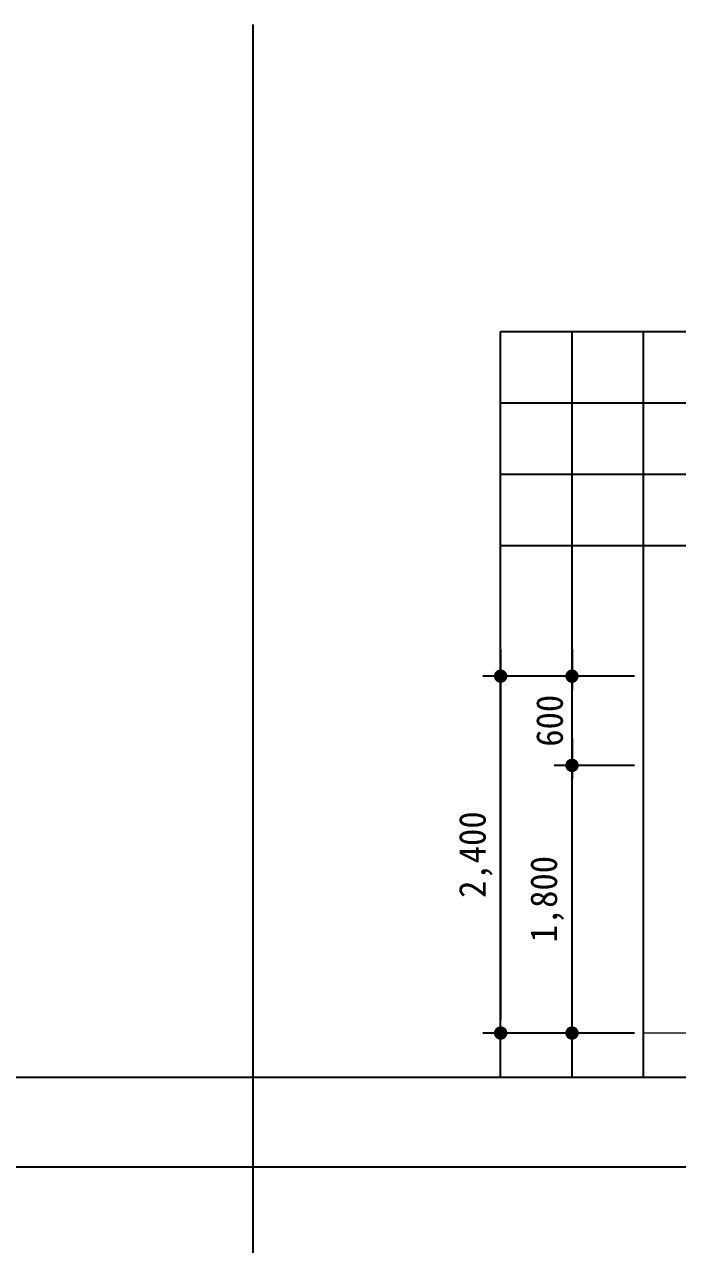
# Model space of a CAD drawing. Header units: millimetres. Extents: x -423835 to -174325, y -1379898 to -1311126.
# Drawn here: x -291749 to -287355, y -1354972 to -1346766 of the extents above; entities that cross this region are included whole.
import ezdxf

# ---------------------------------------------------------------- set-up
doc = ezdxf.new("R2010")
doc.units = ezdxf.units.MM
doc.header["$LTSCALE"] = 100
doc.header["$MEASUREMENT"] = 0
doc.header["$PDSIZE"] = -10
doc.layers.get('0').update_dxf_attribs({"linetype": 'CONTINUOUS'})
doc.layers.get('Defpoints').update_dxf_attribs({"color": 153, "linetype": 'CONTINUOUS'})
doc.layers.add('A-DIMS', color=7, linetype='CONTINUOUS')
doc.layers.add('A-XXXX-FIN2', color=6, linetype='CONTINUOUS', lineweight=20)
doc.styles.add('HY울릉도L', font='')
doc.styles.add('돋움체', font='')
doc.styles.get('HY울릉도L').set_extended_font_data('HYwulM')
doc.styles.get('돋움체').set_extended_font_data('DotumChe')
doc.dimstyles.new('CDIM', dxfattribs={"dimtxt": 3, "dimasz": 1.5, "dimexe": 2, "dimexo": 1, "dimgap": 1, "dimtad": 1, "dimdec": 0, "dimrnd": 0.5, "dimzin": 0, "dimdsep": 32, "dimlunit": 6, "dimtxsty": 'HY울릉도L', "dimblk1": '_CIDOT', "dimblk2": '_CIDOT', "dimsah": 1, "dimcen": 5.5, "dimclrd": 2, "dimclre": 2, "dimclrt": 7, "dimadec": 0, "dimazin": 0, "dimtfac": 1, "dimtdec": 0, "dimtix": 1, "dimtmove": 2, "dimatfit": 1, "dimldrblk": '_CIDOT', "dimfxl": 1, "dimtolj": 1, "dimtzin": 0, "dimlwd": -1, "dimarcsym": 0})

# ---------------------------------------------------------------- blocks, each defined once
blk = doc.blocks.new('_CIDOT')
at = {"color": 0, "linetype": 'ByBlock'}
blk.add_line((2, 0), (-1, 0), dxfattribs=at)
at = {"color": 0, "linetype": 'ByBlock', "const_width": 0.5}
blk.add_lwpolyline([(-0.25, 0, 1), (0.25, 0, 1)], format="xyb", close=True, dxfattribs=at)
blk = doc.blocks.new('*D655')
at = {"layer": 'A-DIMS', "lineweight": -2, "transparency": 16777216}
for p, q in [((-287645.4, -1351149.1), (-288665.4, -1351149.1)), ((-287645.4, -1353549.1), (-288665.4, -1353549.1))]:
    blk.add_line(p, q, dxfattribs=at)
at = {"layer": 'A-DIMS', "transparency": 16777216}
blk.add_line((-288545.4, -1351239.1), (-288545.4, -1353459.1), dxfattribs=at)
at = {"layer": 'Defpoints', "color": 0, "transparency": 16777216}
for p in [(-287585.4, -1351149.1), (-288545.4, -1353549.1), (-287585.4, -1353549.1)]:
    blk.add_point(p, dxfattribs=at)
at = {"layer": 'A-DIMS', "transparency": 16777216, "xscale": 90, "yscale": 90, "zscale": 90}
for p, rotation in [((-288545.4, -1351149.1), 90), ((-288545.4, -1353549.1), 270)]:
    blk.add_blockref('_CIDOT', p, dxfattribs=dict(at, rotation=rotation))
at = {"layer": 'A-DIMS', "color": 3, "transparency": 16777216, "insert": (-288712.6, -1352349.1), "char_height": 180, "attachment_point": 5, "rotation": 90, "style": '돋움체'}
blk.add_mtext('\\A1;2,400', dxfattribs=at)
blk = doc.blocks.new('*D677')
at = {"layer": 'A-DIMS', "lineweight": -2, "transparency": 16777216}
for p, q in [((-287645.4, -1351749.1), (-288185.4, -1351749.1)), ((-287645.4, -1353549.1), (-288185.4, -1353549.1))]:
    blk.add_line(p, q, dxfattribs=at)
at = {"layer": 'A-DIMS', "transparency": 16777216}
blk.add_line((-288065.4, -1353459.1), (-288065.4, -1351839.1), dxfattribs=at)
at = {"layer": 'Defpoints', "color": 0, "transparency": 16777216}
for p in [(-288065.4, -1351749.1), (-287585.4, -1351749.1), (-287585.4, -1353549.1)]:
    blk.add_point(p, dxfattribs=at)
at = {"layer": 'A-DIMS', "transparency": 16777216, "xscale": 90, "yscale": 90, "zscale": 90}
for p, rotation in [((-288065.4, -1351749.1), 90), ((-288065.4, -1353549.1), 270)]:
    blk.add_blockref('_CIDOT', p, dxfattribs=dict(at, rotation=rotation))
at = {"layer": 'A-DIMS', "color": 3, "transparency": 16777216, "insert": (-288232.6, -1352649.1), "char_height": 180, "attachment_point": 5, "rotation": 90, "style": '돋움체'}
blk.add_mtext('\\A1;1,800', dxfattribs=at)
blk = doc.blocks.new('*D678')
at = {"layer": 'A-DIMS', "lineweight": -2, "transparency": 16777216}
for p, q in [((-287645.4, -1351149.1), (-288185.4, -1351149.1)), ((-287645.4, -1351749.1), (-288185.4, -1351749.1))]:
    blk.add_line(p, q, dxfattribs=at)
at = {"layer": 'A-DIMS', "transparency": 16777216}
blk.add_line((-288065.4, -1351659.1), (-288065.4, -1351239.1), dxfattribs=at)
at = {"layer": 'Defpoints', "color": 0, "transparency": 16777216}
for p in [(-288065.4, -1351149.1), (-287585.4, -1351149.1), (-287585.4, -1351749.1)]:
    blk.add_point(p, dxfattribs=at)
at = {"layer": 'A-DIMS', "transparency": 16777216, "xscale": 90, "yscale": 90, "zscale": 90}
for p, rotation in [((-288065.4, -1351149.1), 90), ((-288065.4, -1351749.1), 270)]:
    blk.add_blockref('_CIDOT', p, dxfattribs=dict(at, rotation=rotation))
at = {"layer": 'A-DIMS', "color": 3, "transparency": 16777216, "insert": (-288215.5, -1351449.1), "char_height": 180, "attachment_point": 5, "rotation": 90, "style": '돋움체'}
blk.add_mtext('\\A1;600', dxfattribs=at)

msp = doc.modelspace()

# ---------------------------------------------------------------- linework, layer by layer
at = {"color": 3, "ltscale": 2}
for p, q in [((-290211.7, -1346766.1), (-290211.7, -1379898.1)), ((-300992.9, -1354449.1), (-278950.4, -1354449.1))]:
    msp.add_line(p, q, dxfattribs=at)
at = {"layer": 'A-XXXX-FIN2'}
msp.add_line((-281410.4, -1353549.1), (-287585.4, -1353549.1), dxfattribs=at)
at = {"layer": 'Defpoints'}
for p, q in [((-288545.4, -1353849.1), (-288545.4, -1348831.3)), ((-288545.4, -1348831.3), (-280930.4, -1348831.3)), ((-288065.4, -1353849.1), (-288065.4, -1348831.3)), ((-287585.4, -1353849.1), (-287585.4, -1348831.3)), ((-288545.4, -1349311.3), (-280930.4, -1349311.3)), ((-288545.4, -1349791.3), (-280930.4, -1349791.3)), ((-288545.4, -1350271.3), (-280930.4, -1350271.3)), ((-279430.4, -1353849.1), (-300992.9, -1353849.1))]:
    msp.add_line(p, q, dxfattribs=at)

# ---------------------------------------------------------------- dimensions: what is measured, and where the dimension line sits
at = {"layer": 'A-DIMS'}
for base, p1, p2, picture, middle in [((-288545.4, -1353549.1), (-287585.4, -1351149.1), (-287585.4, -1353549.1), '*D655', (-288712.6, -1352349.1)), ((-288065.4, -1351149.1), (-287585.4, -1351749.1), (-287585.4, -1351149.1), '*D678', (-288215.5, -1351449.1)), ((-288065.4, -1351749.1), (-287585.4, -1353549.1), (-287585.4, -1351749.1), '*D677', (-288232.6, -1352649.1))]:
    dim = msp.add_linear_dim(base=base, p1=p1, p2=p2, angle=90, dimstyle='CDIM', override={"dimscale": 60, "dimtxsty": '돋움체', "dimclrd": 256, "dimclre": 256, "dimclrt": 3}, dxfattribs=at)
    dim.commit()
    dim.dimension.update_dxf_attribs({"geometry": picture, "text_midpoint": middle})

doc.saveas('drawing.dxf')
